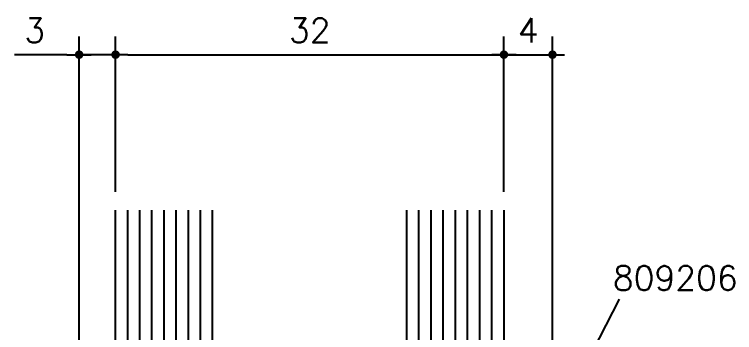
# Model space of a CAD drawing. Extents: x 0 to 4131, y -1600 to 527.
# Drawn here: x 497.2 to 556.5, y -216.9 to -190.7 of the extents above; entities that cross this region are included whole.
import ezdxf

# ---------------------------------------------------------------- set-up
doc = ezdxf.new("R2010")
doc.units = 0
doc.header["$LTSCALE"] = 7.5
doc.header["$MEASUREMENT"] = 0
doc.layers.get('0').update_dxf_attribs({"linetype": 'CONTINUOUS'})
doc.layers.get('DEFPOINTS').update_dxf_attribs({"linetype": 'CONTINUOUS'})
for name, color, linetype in [('QUOTE', 254, 'CONTINUOUS'), ('TRATTEGGI', 140, 'CONTINUOUS'), ('VETRO', 6, 'CONTINUOUS')]:
    doc.layers.add(name, color=color, linetype=linetype)
doc.styles.get("Standard").update_dxf_attribs({"font": 'romans.shx'})
doc.dimstyles.new('SCALA_1-1$0', dxfattribs={"dimtxt": 2, "dimasz": 1, "dimexe": 1.5, "dimexo": 1.5, "dimgap": 1, "dimtad": 3, "dimdsep": 46, "dimtxsty": 'Standard', "dimblk1": 'PUNTO', "dimblk2": 'PUNTO', "dimsah": 1, "dimcen": 0.09, "dimclrt": 2, "dimadec": 0, "dimazin": 0, "dimtfac": 0.7, "dimtmove": 0, "dimatfit": 3, "dimldrblk": 'PUNTO', "dimfxl": 1, "dimtolj": 2, "dimarcsym": 0})

# ---------------------------------------------------------------- blocks, each defined once
blk = doc.blocks.new('PUNTO')
blk.add_line((-1, 0), (1, 0))
at = {"const_width": 0.35}
blk.add_lwpolyline([(-0.1750000000000114, 0, 1), (0.1750000000000114, 0, 1)], format="xyb", close=True, dxfattribs=at)
blk = doc.blocks.new('*D158')
at = {"layer": 'DEFPOINTS', "color": 0, "transparency": 16777216}
for p in [(537.4955227899638, -194.0393257449248), (505.4955227899638, -206.8293148960065), (537.4955227899638, -206.8293148960065)]:
    blk.add_point(p, dxfattribs=at)
at = {"layer": 'QUOTE', "color": 0, "lineweight": -2, "transparency": 16777216}
for p, q in [((505.4955227899638, -205.3293148960065), (505.4955227899638, -192.5393257449248)), ((537.4955227899638, -205.3293148960065), (537.4955227899638, -192.5393257449248)), ((506.4955227899638, -194.0393257449248), (536.4955227899638, -194.0393257449248))]:
    blk.add_line(p, q, dxfattribs=at)
at = {"layer": 'QUOTE', "color": 0, "lineweight": -2, "transparency": 16777216, "rotation": 180}
blk.add_blockref('PUNTO', (505.4955227899638, -194.0393257449248), dxfattribs=at)
at = {"layer": 'QUOTE', "color": 0, "lineweight": -2, "transparency": 16777216}
blk.add_blockref('PUNTO', (537.4955227899638, -194.0393257449248), dxfattribs=at)
at = {"layer": 'QUOTE', "color": 2, "transparency": 16777216, "insert": (521.4955227899638, -192.0393257449248), "char_height": 2, "attachment_point": 5}
blk.add_mtext('\\A2;32', dxfattribs=at)
blk = doc.blocks.new('*D159')
at = {"layer": 'DEFPOINTS', "color": 0, "transparency": 16777216}
for p in [(541.4956313627284, -194.0393257449248), (537.4955227899638, -206.8293148960065), (541.4956313627284, -224.8123401041913)]:
    blk.add_point(p, dxfattribs=at)
at = {"layer": 'QUOTE', "color": 0, "lineweight": -2, "transparency": 16777216}
for p, q in [((537.4955227899638, -205.3293148960065), (537.4955227899638, -192.5393257449248)), ((541.4956313627284, -223.3123401041913), (541.4956313627284, -192.5393257449248)), ((538.4955227899638, -194.0393257449248), (540.4956313627284, -194.0393257449248))]:
    blk.add_line(p, q, dxfattribs=at)
at = {"layer": 'QUOTE', "color": 0, "lineweight": -2, "transparency": 16777216, "rotation": 180}
blk.add_blockref('PUNTO', (537.4955227899638, -194.0393257449248), dxfattribs=at)
at = {"layer": 'QUOTE', "color": 0, "lineweight": -2, "transparency": 16777216}
blk.add_blockref('PUNTO', (541.4956313627284, -194.0393257449248), dxfattribs=at)
at = {"layer": 'QUOTE', "color": 2, "transparency": 16777216, "insert": (539.4955770763461, -192.0393257449248), "char_height": 2, "attachment_point": 5}
blk.add_mtext('\\A2;4', dxfattribs=at)
blk = doc.blocks.new('*D169')
at = {"layer": 'DEFPOINTS', "color": 0, "transparency": 16777216}
for p in [(502.4955227899662, -194.0393257449248), (505.4955227899638, -206.8293148960065), (502.4955227899662, -225.5590640353349)]:
    blk.add_point(p, dxfattribs=at)
at = {"layer": 'QUOTE', "color": 0, "lineweight": -2, "transparency": 16777216}
for p, q in [((502.4955227899662, -224.0590640353349), (502.4955227899662, -192.5393257449248)), ((505.4955227899638, -205.3293148960065), (505.4955227899638, -192.5393257449248)), ((501.4955227899662, -194.0393257449248), (497.1621894566329, -194.0393257449248)), ((505.4955227899638, -194.0393257449248), (502.4955227899662, -194.0393257449248)), ((506.4955227899638, -194.0393257449248), (507.4955227899638, -194.0393257449248))]:
    blk.add_line(p, q, dxfattribs=at)
blk.add_blockref('PUNTO', (502.4955227899662, -194.0393257449248), dxfattribs=at)
at = {"layer": 'QUOTE', "color": 0, "lineweight": -2, "transparency": 16777216, "rotation": 180}
blk.add_blockref('PUNTO', (505.4955227899638, -194.0393257449248), dxfattribs=at)
at = {"layer": 'QUOTE', "color": 2, "transparency": 16777216, "insert": (498.8288561232995, -192.0393257449248), "char_height": 2, "attachment_point": 5}
blk.add_mtext('\\A2;3', dxfattribs=at)

msp = doc.modelspace()

# ---------------------------------------------------------------- linework, layer by layer
at = {"layer": 'QUOTE'}
msp.add_line((540.1427055594513, -227.4187432482223), (547.0218740311377, -214.1660679799319), dxfattribs=at)
at = {"layer": 'TRATTEGGI'}
for p, q in [((506.4955227899638, -239.4985949156917), (506.4955227899638, -206.8293148960065)), ((507.4955227899638, -239.4985949156917), (507.4955227899638, -206.8293148960065)), ((508.4955227899638, -239.4985949156917), (508.495522789964, -206.8293148960065)), ((509.4955227899638, -239.4985949156917), (509.495522789964, -206.8293148960065)), ((510.4955227899638, -239.4985949156917), (510.495522789964, -206.8293148960065)), ((511.4955227899638, -239.4985949156917), (511.495522789964, -206.8293148960065)), ((512.4955227899638, -239.4985949156917), (512.495522789964, -206.8293148960065)), ((530.4955227899638, -239.4985949156917), (530.4955227899638, -206.8293148960065)), ((531.4955227899638, -239.4985949156917), (531.4955227899638, -206.8293148960065)), ((532.4955227899638, -239.4985949156917), (532.4955227899638, -206.8293148960065)), ((533.4955227899638, -239.4985949156917), (533.4955227899638, -206.8293148960065)), ((534.4955227899638, -239.4985949156917), (534.4955227899638, -206.8293148960065)), ((535.4955227899638, -239.4985949156917), (535.4955227899638, -206.8293148960065)), ((536.4955227899638, -239.4985949156917), (536.4955227899638, -206.8293148960065))]:
    msp.add_line(p, q, dxfattribs=at)
at = {"layer": 'VETRO'}
for p, q in [((513.4955227899638, -239.4985949156917), (513.4955227899638, -206.8293148960065)), ((529.4955227899638, -239.4985949156917), (529.4955227899638, -206.8293148960065))]:
    msp.add_line(p, q, dxfattribs=at)
msp.add_lwpolyline([(537.4955227899638, -206.8293148960065), (537.4955227899638, -238.4985949156917), (536.4955227899638, -239.4985949156917), (506.4955227899638, -239.4985949156917), (505.4955227899638, -238.4985949156917), (505.4955227899638, -206.8293148960065)], dxfattribs=at)

# ---------------------------------------------------------------- texts
at = {"layer": 'QUOTE', "color": 2}
msp.add_text('809206', height=2, dxfattribs=at).set_placement((546.4695363004905, -213.4218505474628))

# ---------------------------------------------------------------- dimensions: what is measured, and where the dimension line sits
at = {"layer": 'QUOTE'}
for base, p1, p2, picture, middle in [((502.4955227899662, -194.0393257449248), (505.4955227899638, -206.8293148960065), (502.4955227899662, -225.5590640353349), '*D169', (498.8288561232995, -192.0393257449248)), ((537.4955227899638, -194.0393257449248), (505.4955227899638, -206.8293148960065), (537.4955227899638, -206.8293148960065), '*D158', (521.4955227899638, -192.0393257449248)), ((541.4956313627284, -194.0393257449248), (537.4955227899638, -206.8293148960065), (541.4956313627284, -224.8123401041913), '*D159', (539.4955770763461, -192.0393257449248))]:
    dim = msp.add_linear_dim(base=base, p1=p1, p2=p2, dimstyle='SCALA_1-1$0', dxfattribs=at)
    dim.commit()
    dim.dimension.update_dxf_attribs({"geometry": picture, "text_midpoint": middle})

doc.saveas('drawing.dxf')
